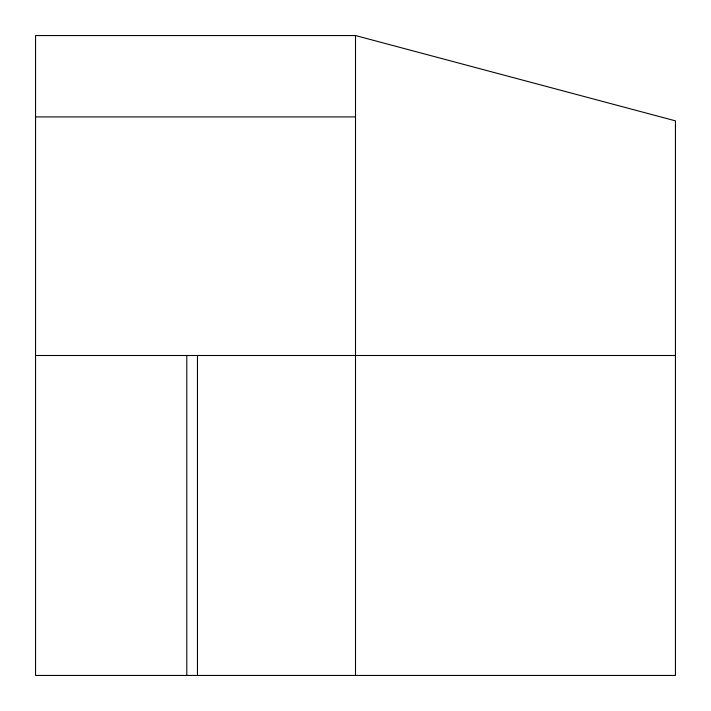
<?xml version="1.0" encoding="UTF-8"?>
<svg xmlns="http://www.w3.org/2000/svg" width="711" height="711" viewBox="0 0 711 711"><rect width="100%" height="100%" fill="white"/><g stroke="black" fill="none" stroke-linecap="round" stroke-linejoin="round"><path stroke-width="1.07" d="M355.5 35.55L35.55 35.55L35.55 675.45L675.45 675.45L675.45 120.852L355.5 35.55L355.5 675.45M35.55 116.915L355.5 116.915M35.55 355.5L675.45 355.5M197.462 355.5L197.462 675.45M186.797 355.5L186.797 675.45"/></g></svg>
